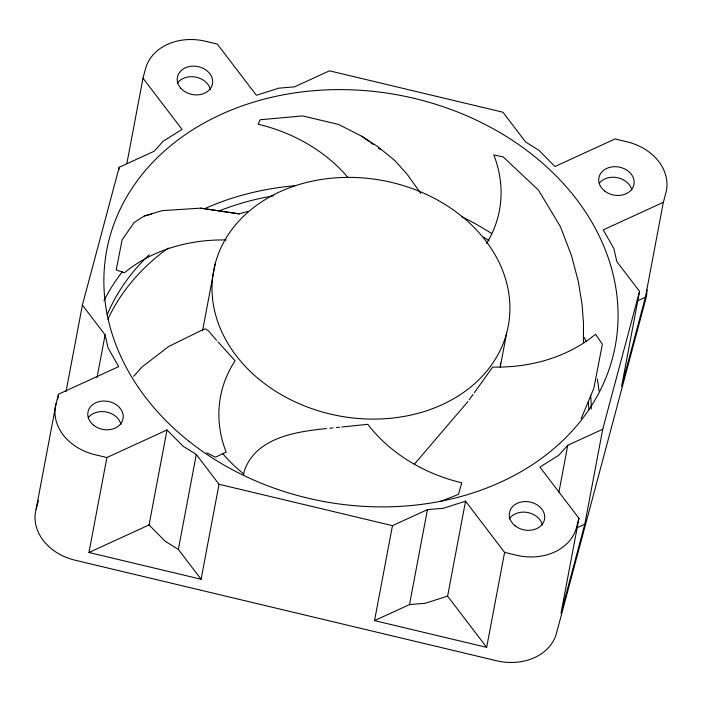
<?xml version="1.0" encoding="UTF-8"?>
<svg xmlns="http://www.w3.org/2000/svg" width="702" height="702" viewBox="0 0 702 702"><rect width="100%" height="100%" fill="white"/><g stroke="black" fill="none" stroke-linecap="round" stroke-linejoin="round"><path stroke-width="1.05" d="M583.423 342.567L583.476 323.06L582.028 304.027L578.308 281.441L571.463 255.528L560.363 226.562L538.522 190.189L503.176 156.888L493.769 154.923A149.886 119.7 10.7 0 1 486.626 243.454M500.254 365.128L500.579 363.004M646.875 293.146A50.851 40.611 10.7 0 1 645.928 298.376L556.484 633.265A50.851 40.611 10.7 0 1 496.56 660.749L75.07 560.205A50.851 40.611 10.7 0 1 36.127 509.134L56.072 403.624L58.591 394.173L118.691 366.611L108.038 347.859L105.107 334.88L82.388 305.089L119.2 167.278L154.159 151.237L163.259 141.137L182.046 129.405L142.989 78.185L145.516 68.735A50.851 40.611 10.7 0 1 205.44 41.251L217.33 44.086L256.388 95.305L278.694 88.189L294.498 86.872L329.457 70.832L502.913 112.206L525.631 142.006L538.873 150.246L554.94 166.523L615.04 138.961L626.93 141.795A50.851 40.611 10.7 0 1 665.873 192.866L663.346 202.308L645.401 297.271L621.603 386.363L639.548 291.4L616.83 261.6L613.899 248.631L603.246 229.879L663.346 202.308M57.582 399.508L58.591 394.173M66.058 391.514L82.388 305.089M118.594 170.472L119.2 167.278M126.86 163.548L142.989 78.185M97.043 377.562L105.107 334.88M219.033 484.275L201.088 579.238L88.961 552.492L106.906 457.528L167.006 429.966L183.064 446.235L196.306 454.475L219.033 484.275L392.479 525.649L427.448 509.608L443.243 508.301L465.549 501.175L504.606 552.395L516.496 555.229A50.851 40.611 10.7 0 0 576.421 527.746L578.948 518.295L539.891 467.084L558.678 455.352L567.778 445.243L602.737 429.212L639.548 291.4M88.961 552.492L149.061 524.929L167.006 429.966M202.562 330.756L215.268 263.487M201.088 579.238L178.361 549.438L196.306 454.475M504.606 552.395L486.661 647.358L374.535 620.612L392.479 525.649M374.535 620.612L409.503 604.58L427.448 509.608M486.661 647.358L447.604 596.138L465.549 501.175M500.21 367.164L506.668 332.994A149.886 119.7 10.7 0 0 314.9 180.607A149.886 119.7 10.7 0 0 261.346 381.116A149.886 119.7 10.7 0 0 506.668 332.994M558.906 492.199L567.778 445.243M578.948 518.295L561.003 613.267L584.801 524.175L602.737 429.212M36.127 509.134L38.391 500.684M581.195 418.655L593.848 388.32L602.36 344.191L595.577 334.213A149.886 119.7 10.7 0 1 492.707 367.049L474.298 392.69M467.953 401.535L414.426 464.162M469.226 399.771L473.034 394.463M133.74 376.307L141.637 367.278L168.682 346.498L203.255 329.51L205.116 328.852L208.354 330.712L216.602 340.338M200.605 208.152L239.294 213.899L200.605 208.152L162.232 210.635L144.384 215.935L134.143 222.499L122.113 239.812L116.242 269.928L124.368 272.824A149.886 119.7 10.7 0 1 226.141 239.961M637.521 300.886L645.401 297.271M577.026 527.737L584.801 524.175M440.408 501.5L458.485 494.357L461.784 482.809A149.886 119.7 10.7 0 1 367.813 424.333L341.734 426.991M447.604 596.138L425.298 603.264L409.503 604.58M144.384 215.935L151.702 214.171M326.518 428.553L323.253 428.887C293.769 432.072 255.528 438.46 244.393 470.805A149.886 119.7 10.7 0 0 243.383 474.982M329.773 428.22L333.038 427.887M336.293 427.553L339.557 427.22M106.906 457.528L95.007 454.694A50.851 40.611 10.7 0 1 56.072 403.624M420.717 193.34L407.502 174.737L394.989 160.661L377.737 146.604L361.855 136.285L338.522 124.438L302.659 115.935L260.117 119.752L258.16 124.219A149.886 119.7 10.7 0 1 348.148 177.738M206.66 452.781L215.426 457.23L226.176 452.114A149.886 119.7 10.7 0 1 235.082 360.802L218.024 341.909M178.361 549.438L165.119 541.198L149.061 524.929M361.855 136.285L368.804 141.278M370.542 142.524L373.148 144.401M378.36 148.14L380.107 149.394M177.194 83.45A17.84 14.251 10.7 0 1 195.595 77.08A17.84 14.251 10.7 0 1 210.407 89.716M647.033 289.952A50.851 40.611 10.7 0 1 646.963 292.093M107.924 319.138A249.807 199.5 10.7 0 1 168.366 247.964M240.453 213.487A249.807 199.5 10.7 0 1 247.955 211.416M588.267 402.29A249.807 199.5 10.7 0 1 588.925 409.775M103.966 300.693A258.722 206.625 10.7 0 1 122.648 271.358M204.861 208.608A258.722 206.625 10.7 0 1 294.454 185.767M461.653 216.664A258.722 206.625 10.7 0 1 491.356 233.301M584.275 337.46A258.722 206.625 10.7 0 1 585.951 341.356M597.244 379.133A258.722 206.625 10.7 0 1 599.008 390.926M107.239 314.645A249.807 199.5 10.7 0 1 149.289 254.729M220.586 210.372A249.807 199.5 10.7 0 1 273.552 195.823M483.564 237.118A249.807 199.5 10.7 0 1 489.083 240.646M590.68 396.025A249.807 199.5 10.7 0 1 591.259 409.038M88.268 417.62A17.84 14.251 10.7 0 1 106.616 412.056A17.84 14.251 10.7 0 1 120.946 424.517M599.201 183.275A17.84 14.251 10.7 0 1 617.549 177.711A17.84 14.251 10.7 0 1 631.879 190.172M509.196 518.945A17.84 14.251 10.7 0 1 527.535 512.486A17.84 14.251 10.7 0 1 542.427 525.052M243.796 473.973A149.886 119.7 10.7 0 1 222.516 453.352M188.996 441.304A258.722 206.625 10.7 0 0 612.477 358.239A258.722 206.625 10.7 0 0 281.441 95.191A258.722 206.625 10.7 0 0 188.996 441.304M180.686 88.092A17.84 14.251 10.7 0 0 211.205 87.346A17.84 14.251 10.7 0 0 192.953 66.146A17.84 14.251 10.7 0 0 180.686 88.092M604.571 190.935A17.84 14.251 10.7 0 0 633.783 185.205A17.84 14.251 10.7 0 0 610.951 167.067A17.84 14.251 10.7 0 0 604.571 190.935M515.128 525.824A17.84 14.251 10.7 0 0 544.331 520.094A17.84 14.251 10.7 0 0 521.507 501.948A17.84 14.251 10.7 0 0 515.128 525.824M93.638 425.28A17.84 14.251 10.7 0 0 122.85 419.55A17.84 14.251 10.7 0 0 100.017 401.412A17.84 14.251 10.7 0 0 93.638 425.28"/></g></svg>
